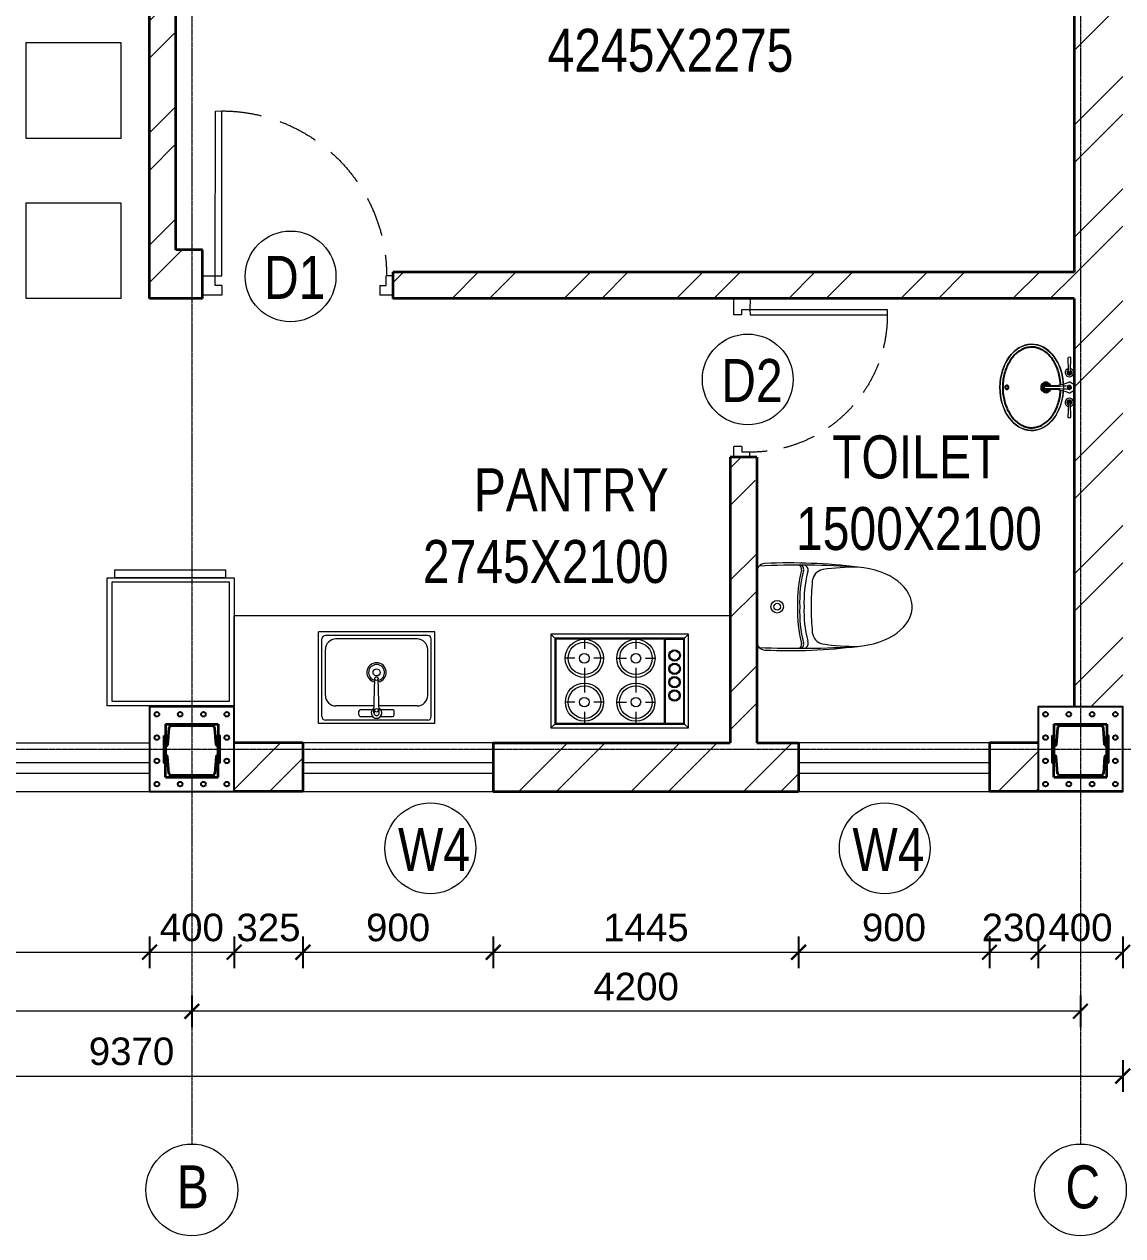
# Model space of a CAD drawing. Header units: millimetres. Extents: x 19543921 to 20171754, y -3528062 to -3222959.
# Drawn here: x 19785912 to 19791105, y -3369948 to -3364220 of the extents above; entities that cross this region are included whole.
import ezdxf

# ---------------------------------------------------------------- set-up
doc = ezdxf.new("R2010")
doc.units = ezdxf.units.MM
doc.header["$MEASUREMENT"] = 0
doc.header["$PDMODE"] = 35
for name, pattern in [('CENTER', [2, 1.25, -0.25, 0.25, -0.25]), ('CONTINUA', [0]), ('DASHED', [0.75, 0.5, -0.25])]:
    doc.linetypes.add(name, pattern=pattern)
doc.layers.get('Defpoints').update_dxf_attribs({"color": 169})
for name, color, linetype, lineweight in [('center', 4, 'Continuous', 9), ('Dimension', 4, 'Continuous', 9), ('Door-Window', 112, 'Continuous', 15), ('Fittings', 9, 'Continuous', 0), ('FURNITURE', 34, 'Continuous', 5), ('FURNITURES', 32, 'Continuous', 13), ('HACTH', 9, 'Continuous', 9), ('hatch LOW', 8, 'Continuous', 5), ('text', 142, 'Continuous', 9), ('wall', 1, 'Continuous', 35), ('Windows', 4, 'Continuous', 13)]:
    doc.layers.add(name, color=color, linetype=linetype, lineweight=lineweight)
doc.layers.add('Mobiliario', color=50, linetype='CONTINUA')
doc.styles.add('DIM', font='arial.ttf', dxfattribs={"width": 0.8, "height": 45})
doc.styles.add('ordinary', font='arial.ttf')
doc.dimstyles.new('outer dimension', dxfattribs={"dimtxt": 130, "dimasz": 70, "dimexe": 75, "dimexo": 150, "dimgap": 50, "dimtad": 1, "dimdec": 0, "dimrnd": 5, "dimzin": 12, "dimdsep": 46, "dimtxsty": 'ordinary', "dimblk": 'ARCHTICK', "dimcen": 0.09, "dimclrd": 256, "dimclre": 256, "dimclrt": 256, "dimadec": 0, "dimazin": 3, "dimtfac": 1, "dimtdec": 0, "dimtix": 1, "dimtmove": 1, "dimatfit": 2, "dimldrblk": 'ARCHTICK', "dimfxl": 75, "dimfxlon": 1, "dimtolj": 1, "dimtzin": 12, "dimlwd": -1, "dimarcsym": 0})
pattern_1 = [(45, (-230, 0), (-265.165043, 265.165043), []), (45, (-53.22, 0), (-265.165043, 265.165043), [])]

# ---------------------------------------------------------------- blocks, each defined once
blk = doc.blocks.new('tht')
at = {"layer": 'Fittings'}
for p in [(672498.79, -367827.02), (672511.67, -367827.02)]:
    blk.add_line(p, (672505.23, -367827.02), dxfattribs=at)
for radius in [1.17, 0.634]:
    blk.add_circle((672505.23, -367823.24), radius, dxfattribs=at)
for centre, radius, start, end in [((672598.59, -367820.91), 101.47, 172.8664, 182.5999), ((672667.29, -367819.26), 169.75, 176.3006, 182.4712), ((672541.19, -367808.57), 43.29, 179.6519, 188.297), ((672469.27, -367808.57), 43.29, 351.703, 0.3481), ((672411.87, -367820.91), 101.47, 357.4001, 7.1336), ((672343.17, -367819.26), 169.75, 357.5288, 3.6994), ((672500.68, -367814.39), 2.36, 190.4701, 264.6079), ((672509.78, -367814.39), 2.36, 275.3921, 349.5299), ((672498.28, -367819.07), 0.741, 72.3593, 185.9315), ((672498.46, -367818.44), 0.947, 62.2033, 161.9404), ((672504.3, -367795.78), 23.31, 255.6185, 272.2533), ((672504.3, -367796.55), 21.73, 255.6185, 272.4575), ((672505.55, -367762.72), 54.26, 264.6079, 269.6591), ((672504.91, -367762.72), 54.26, 270.3409, 275.3921), ((672506.16, -367796.55), 21.73, 267.5425, 284.3815), ((672506.16, -367795.78), 23.31, 267.7467, 284.3815), ((672512, -367818.44), 0.947, 18.0596, 117.7967), ((672512.18, -367819.07), 0.741, 354.0685, 107.6407), ((672498.21, -367819.43), 0.718, 73.3813, 156.4724), ((672504.3, -367795.78), 23.7, 255.6185, 272.2533), ((672506.16, -367795.78), 23.7, 267.7467, 284.3815), ((672512.25, -367819.43), 0.718, 23.5276, 106.6187), ((672498.79, -367825.44), 1.57, 182.5999, 270), ((672511.67, -367825.44), 1.57, 270, 357.4001)]:
    blk.add_arc(centre, radius, start, end, dxfattribs=at)
blk.add_ellipse((672505.23, -367809.67), major_axis=(0, -11.39), ratio=0.648116, start_param=1.570796, end_param=4.592942, dxfattribs=at)
blk = doc.blocks.new('A$C604E024C')
at = {"layer": 'Fittings', "color": 9, "linetype": 'ByBlock'}
for p, q in [((-107.3, 6.3), (-198.2, 8.5)), ((-101.1, 4.4), (-101.1, -4.4)), ((-101.1, 4.4), (-100.5, 4.4)), ((-100.5, 4.4), (-100.5, 0.6)), ((-100.5, 0.6), (-96.6, 0.6)), ((-100.5, 0), (-100.5, -3.8)), ((-100.5, 0), (-96.6, 0)), ((-96.6, 4.4), (-96.6, 0.6)), ((-96.6, 4.4), (-96, 4.4)), ((-96, 4.4), (-96, -3.8)), ((-5.6, 4.4), (-5.6, -4.4)), ((-5.6, 4.4), (-5, 4.4)), ((-5, 4.4), (-5, -3.8)), ((0, 12.9), (0, -12.9)), ((1.2, 4.4), (1.2, -4.4)), ((1.2, 4.4), (3.5, 4.4)), ((1.8, 3.8), (1.8, 0.6)), ((1.8, 3.8), (3.5, 3.8)), ((1.8, 0.6), (3.5, 0.6)), ((100.4, 2.2), (101, 2.4)), ((107.3, 6.3), (198.2, 8.5)), ((199.2, 7.5), (199.2, -7.5)), ((-107.3, -6.3), (-198.2, -8.5)), ((-101.1, -4.4), (-100.5, -4.4)), ((-100.5, -3.8), (-100.5, -4.4)), ((-96.6, 0), (-96.6, -4.4)), ((-96.6, -4.4), (-96, -4.4)), ((-96, -3.8), (-96, -4.4)), ((-5.6, -4.4), (-1.2, -4.4)), ((-5, -3.8), (-1.2, -3.8)), ((-1.2, -3.8), (-1.2, -4.4)), ((1.2, -4.4), (3.5, -4.4)), ((1.8, 0), (1.8, -3.8)), ((1.8, 0), (3.5, 0)), ((1.8, -3.8), (3.5, -3.8)), ((100.4, -2.2), (101, -2.4)), ((107.3, -6.3), (198.2, -8.5))]:
    blk.add_line(p, q, dxfattribs=at)
for points in [[(34.8, -2.5), (34.8, -2.5, 0.267949), (34.8, 2.5), (19.6, 28.9, 0.267949), (15.2, 31.4), (-15.2, 31.4, 0.267949), (-19.6, 28.9), (-34.8, 2.5, 0.267949), (-34.8, -2.5)], [(0, 12.9), (-4.6, 12.9, 0.267949), (-8.9, 10.4), (-13.5, 2.5, 0.267949), (-13.5, -2.5), (-8.9, -10.4, 0.267949), (-4.6, -12.9), (0, -12.9)], [(0, 12.9), (4.6, 12.9, -0.267949), (8.9, 10.4), (13.5, 2.5, -0.267949), (13.5, -2.5), (8.9, -10.4, -0.267949), (4.6, -12.9), (0, -12.9)], [(-14.6, -149.3, 0.267949), (-14.6, -154.3), (-9.4, -163.2, 0.267949), (-5.1, -165.7), (0, -165.7)], [(14.6, -149.3, -0.267949), (14.6, -154.3), (9.5, -163.2, -0.267949), (5.2, -165.7), (0, -165.7)]]:
    blk.add_lwpolyline(points, format="xyb", dxfattribs=at)
for centre, radius, start, end in [((-148.2, 0), 51.6, 171.62848, 188.37152), ((-198.2, 7.5), 1, 88.57669, 180), ((-98.6, 0), 27.8, 193.93526, 166.06474), ((-98.6, 0), 16.1, 203.47719, 156.52281), ((-98.6, 0), 13.6, 207.82536, 152.17464), ((-98.6, 0), 10.7, 215.76651, 144.23349), ((3.5, 2.2), 2.2, 301.40481, 90), ((3.5, 2.2), 1.6, 270, 90.01417), ((3.5, -1.9), 2.5, 270, 62.70974), ((98.6, 0), 27.8, 13.93526, 346.06474), ((98.6, 0), 16.1, 23.47719, 336.52281), ((98.6, 0), 13.6, 27.82536, 332.17464), ((98.6, 0), 10.7, 35.76651, 324.23349), ((198.2, 7.5), 1, 0, 91.42331), ((-198.2, -7.5), 1, 180, 271.42331), ((-325.4, -117.3), 312.4, 354.13327, 21.56539), ((-1093.1, -109.8), 1085, 357.18281, 5.67785), ((3.5, -1.9), 1.9, 270, 90), ((1083.5, -109.3), 1075.4, 174.30277, 182.87364), ((324.5, -117.1), 311.5, 158.41566, 185.92552), ((198.2, -7.5), 1, 268.57669, 0)]:
    blk.add_arc(centre, radius, start, end, dxfattribs=at)
blk.add_ellipse((98.6, 0), major_axis=(0, 4.4), ratio=0.647537, start_param=-0.996154, end_param=4.137747, dxfattribs=at)
blk.add_open_spline([(100.4, 2.2), (100.2, 2.6), (100, 2.9), (99.5, 3.4), (99.3, 3.6), (98.9, 3.8), (98.7, 3.8), (98.6, 3.8), (98.4, 3.8), (98.1, 3.7), (97.7, 3.5), (97.5, 3.3), (97.1, 2.8), (96.9, 2.5), (96.6, 1.8), (96.5, 1.3), (96.3, 0.3), (96.3, -0.3), (96.5, -1.6), (96.7, -2.1), (97.1, -2.9), (97.4, -3.2), (97.9, -3.6), (98.1, -3.7), (98.6, -3.8), (98.8, -3.8), (99.3, -3.6), (99.6, -3.4), (100, -2.9), (100.2, -2.6), (100.4, -2.2)], degree=3, knots=[5.296065, 5.296065, 5.296065, 5.296065, 5.668493, 5.668493, 6.044953, 6.044953, 6.283185, 6.283185, 6.283185, 6.618814, 6.618814, 6.954443, 6.954443, 7.290072, 7.290072, 7.6257, 7.6257, 8.094621, 8.094621, 8.563542, 8.563542, 8.940002, 8.940002, 9.316461, 9.316461, 9.692921, 9.692921, 10.069381, 10.069381, 10.411893, 10.411893, 10.411893, 10.411893], dxfattribs=at)
blk = doc.blocks.new('basin')
at = {"layer": 'HACTH', "lineweight": -3}
for radius, start, end in [(1.14, 113.503, 66.2712), (0.79, 126.715, 52.8739)]:
    blk.add_arc((134195.31, -39122.53), radius, start, end, dxfattribs=at)
at = {"layer": 'HACTH'}
blk.add_ellipse((134195.31, -39125.83), major_axis=(-9.97, 0), ratio=0.736887, start_param=4.757716, end_param=10.948885, dxfattribs=at)
at = {"layer": 'HACTH', "linetype": 'ByBlock'}
blk.add_ellipse((134195.31, -39125.83), major_axis=(9.97, 0), ratio=0.736887, dxfattribs=at)
at = {"layer": 'HACTH', "lineweight": -3}
blk.add_ellipse((134195.31, -39131.57), major_axis=(0.448, 0), ratio=0.674502, dxfattribs=at)
blk.add_open_spline([(134194.69, -39119.15), (134194.32, -39119.17), (134193.96, -39119.2), (134193.09, -39119.32), (134192.57, -39119.42), (134191.58, -39119.69), (134191.1, -39119.85), (134190.19, -39120.23), (134189.76, -39120.45), (134188.95, -39120.93), (134188.57, -39121.2), (134187.89, -39121.77), (134187.59, -39122.07), (134187.06, -39122.71), (134186.83, -39123.04), (134186.45, -39123.73), (134186.3, -39124.08), (134186.09, -39124.79), (134186.03, -39125.15), (134185.99, -39125.61), (134185.99, -39125.72), (134185.99, -39125.83), (134185.99, -39126.08), (134186.01, -39126.34), (134186.11, -39126.94), (134186.2, -39127.29), (134186.47, -39127.97), (134186.64, -39128.31), (134187.06, -39128.96), (134187.31, -39129.28), (134187.88, -39129.88), (134188.2, -39130.16), (134188.9, -39130.7), (134189.28, -39130.94), (134190.1, -39131.39), (134190.53, -39131.59), (134191.45, -39131.93), (134191.92, -39132.08), (134192.9, -39132.31), (134193.4, -39132.4), (134194.43, -39132.51), (134194.94, -39132.53), (134195.97, -39132.52), (134196.49, -39132.48), (134197.5, -39132.35), (134198, -39132.25), (134198.97, -39132), (134199.44, -39131.84), (134200.34, -39131.48), (134200.76, -39131.27), (134201.56, -39130.8), (134201.93, -39130.55), (134202.61, -39130), (134202.91, -39129.71), (134203.45, -39129.1), (134203.69, -39128.78), (134204.08, -39128.12), (134204.24, -39127.78), (134204.48, -39127.09), (134204.56, -39126.74), (134204.64, -39126.04), (134204.64, -39125.69), (134204.57, -39124.98), (134204.49, -39124.62), (134204.25, -39123.91), (134204.09, -39123.56), (134203.69, -39122.89), (134203.45, -39122.56), (134202.89, -39121.93), (134202.58, -39121.63), (134201.88, -39121.07), (134201.49, -39120.81), (134200.67, -39120.35), (134200.22, -39120.13), (134199.3, -39119.77), (134198.81, -39119.62), (134197.81, -39119.37), (134197.29, -39119.28), (134196.49, -39119.19), (134196.22, -39119.16), (134195.94, -39119.15)], degree=3, knots=[4.778413, 4.778413, 4.778413, 4.778413, 4.89303, 4.89303, 5.060537, 5.060537, 5.228045, 5.228045, 5.395552, 5.395552, 5.56306, 5.56306, 5.730567, 5.730567, 5.898075, 5.898075, 6.065582, 6.065582, 6.233089, 6.233089, 6.283185, 6.283185, 6.283185, 6.401225, 6.401225, 6.564378, 6.564378, 6.727532, 6.727532, 6.890685, 6.890685, 7.053839, 7.053839, 7.216992, 7.216992, 7.380146, 7.380146, 7.543299, 7.543299, 7.706452, 7.706452, 7.869606, 7.869606, 8.032759, 8.032759, 8.195913, 8.195913, 8.359066, 8.359066, 8.52222, 8.52222, 8.685373, 8.685373, 8.848527, 8.848527, 9.01168, 9.01168, 9.174834, 9.174834, 9.337987, 9.337987, 9.501141, 9.501141, 9.668648, 9.668648, 9.836155, 9.836155, 10.003663, 10.003663, 10.17117, 10.17117, 10.338678, 10.338678, 10.506185, 10.506185, 10.673693, 10.673693, 10.8412, 10.8412, 10.929386, 10.929386, 10.929386, 10.929386], dxfattribs=at)
at = {"layer": 'HACTH'}
blk.add_open_spline([(134195.86, -39131.57), (134195.86, -39131.55), (134195.86, -39131.52), (134195.84, -39131.46), (134195.83, -39131.44), (134195.79, -39131.36), (134195.75, -39131.32), (134195.66, -39131.25), (134195.6, -39131.23), (134195.46, -39131.18), (134195.36, -39131.16), (134195.17, -39131.17), (134195.07, -39131.2), (134194.94, -39131.27), (134194.9, -39131.3), (134194.83, -39131.37), (134194.8, -39131.4), (134194.77, -39131.48), (134194.76, -39131.52), (134194.75, -39131.6), (134194.76, -39131.65), (134194.79, -39131.73), (134194.81, -39131.76), (134194.87, -39131.83), (134194.9, -39131.86), (134194.98, -39131.9), (134195.02, -39131.92), (134195.15, -39131.97), (134195.25, -39131.99), (134195.44, -39131.98), (134195.54, -39131.95), (134195.67, -39131.89), (134195.72, -39131.85), (134195.79, -39131.78), (134195.81, -39131.75), (134195.85, -39131.67), (134195.86, -39131.63), (134195.86, -39131.58), (134195.86, -39131.58), (134195.86, -39131.57)], degree=3, knots=[0, 0, 0, 0, 0.188397, 0.188397, 0.376794, 0.376794, 0.73698, 0.73698, 1.097166, 1.097166, 1.657793, 1.657793, 2.21842, 2.21842, 2.564182, 2.564182, 2.840364, 2.840364, 3.116547, 3.116547, 3.39273, 3.39273, 3.668913, 3.668913, 3.945096, 3.945096, 4.221279, 4.221279, 4.783807, 4.783807, 5.346334, 5.346334, 5.697184, 5.697184, 5.974645, 5.974645, 6.252106, 6.252106, 6.283185, 6.283185, 6.283185, 6.283185], dxfattribs=at)
at = {"layer": 'HACTH', "xscale": 0.03499430959345774, "yscale": 0.03499430959345774, "zscale": 0.03499430959345774, "rotation": 359.9929103328581}
blk.add_blockref('A$C604E024C', (134195.31, -39117.12), dxfattribs=at)
blk = doc.blocks.new('ESTUFA')
at = {"layer": 'FURNITURE'}
for p, q in [((678.364, 239.2337), (678.344, 239.2537)), ((678.814, 239.2337), (678.834, 239.2537)), ((678.364, 239.2337), (678.364, 238.5537)), ((678.814, 239.2337), (678.364, 239.2337)), ((678.369, 239.2287), (678.369, 238.6587)), ((678.809, 239.2287), (678.369, 239.2287)), ((678.479, 239.1287), (678.479, 239.1781)), ((678.7085, 239.1287), (678.7085, 239.1787)), ((678.809, 238.6587), (678.809, 239.2287)), ((678.814, 238.5537), (678.814, 239.2337)), ((678.429, 239.0787), (678.369, 239.0787)), ((678.6585, 239.0787), (678.529, 239.0787)), ((678.809, 239.0787), (678.7585, 239.0787)), ((678.479, 238.9781), (678.479, 239.0287)), ((678.7085, 238.9787), (678.7085, 239.0287)), ((678.479, 238.9094), (678.479, 238.8587)), ((678.7085, 238.9087), (678.7085, 238.8587)), ((678.429, 238.8087), (678.369, 238.8087)), ((678.6585, 238.8087), (678.529, 238.8087)), ((678.809, 238.8087), (678.7585, 238.8087)), ((678.479, 238.7587), (678.479, 238.7094)), ((678.7085, 238.7587), (678.7085, 238.7087)), ((678.369, 238.6587), (678.809, 238.6587)), ((678.369, 238.6537), (678.369, 238.5587)), ((678.369, 238.6537), (678.809, 238.6537)), ((678.809, 238.6537), (678.809, 238.5587)), ((678.364, 238.5537), (678.344, 238.5337)), ((678.364, 238.5537), (678.814, 238.5537)), ((678.369, 238.5587), (678.809, 238.5587)), ((678.814, 238.5537), (678.834, 238.5337))]:
    blk.add_line(p, q, dxfattribs=at)
blk.add_lwpolyline([(678.344, 238.5337), (678.834, 238.5337), (678.834, 239.2537), (678.344, 239.2537)], close=True, dxfattribs=at)
for centre, radius in [((678.479, 239.0781), 0.1), ((678.7085, 239.0787), 0.1), ((678.479, 239.0781), 0.085), ((678.7085, 239.0787), 0.085), ((678.479, 239.0787), 0.025), ((678.7085, 239.0787), 0.025), ((678.479, 238.8094), 0.1), ((678.479, 238.8094), 0.085), ((678.7085, 238.8087), 0.1), ((678.7085, 238.8087), 0.085), ((678.479, 238.8087), 0.025), ((678.7085, 238.8087), 0.025), ((678.5136, 238.6065), 0.03), ((678.5136, 238.6065), 0.025), ((678.5836, 238.6065), 0.03), ((678.5836, 238.6065), 0.025), ((678.6536, 238.6062), 0.03), ((678.6536, 238.6062), 0.025), ((678.7236, 238.6062), 0.03), ((678.7236, 238.6062), 0.025)]:
    blk.add_circle(centre, radius, dxfattribs=at)
blk = doc.blocks.new('3-0')
at = {"layer": 'Door-Window', "ltscale": 3}
for p, q in [((11063.05, 10097.68), (11065.97, 10099.9)), ((11065.25, 10097.81), (11066.71, 10098.92)), ((11065.97, 10099.9), (11066.71, 10098.92)), ((11063.05, 10097.68), (11064.53, 10095.73)), ((11065.99, 10096.84), (11064.53, 10095.73)), ((11065.99, 10096.84), (11065.25, 10097.81)), ((11085.5, 10074.13), (11110.32, 10092.96)), ((11086.24, 10073.15), (11111.05, 10091.97)), ((11111.05, 10091.97), (11110.32, 10092.96)), ((11084.78, 10072.04), (11086.24, 10073.15)), ((11086.24, 10073.15), (11085.5, 10074.13)), ((11087.72, 10071.2), (11086.24, 10073.15)), ((11084.04, 10073.02), (11082.57, 10071.91)), ((11082.57, 10071.91), (11084.79, 10068.98)), ((11084.04, 10073.02), (11084.78, 10072.04)), ((11084.79, 10068.98), (11087.72, 10071.2))]:
    blk.add_line(p, q, dxfattribs=at)
at = {"layer": 'Door-Window', "color": 9, "linetype": 'DASHED', "lineweight": 18, "ltscale": 15}
blk.add_arc((11085.5, 10074.13), 31.16, 37.1906, 127.1465, dxfattribs=at)
blk = doc.blocks.new('c-section')
at = {"layer": 'wall'}
for p, q in [((75, 318.1), (325, 318.1)), ((75, 318.1), (75, 218.1)), ((91.8, 300.1), (85.6, 220.9)), ((296.3, 310.9), (103.7, 310.9)), ((314.4, 220.9), (308.2, 300.1)), ((325, 318.1), (325, 218.1)), ((82.4, 218.1), (75, 218.1)), ((325, 218.1), (317.6, 218.1)), ((75, 68.1), (75, 168.1)), ((82.4, 168.1), (75, 168.1)), ((91.8, 86), (85.6, 165.2)), ((314.4, 165.2), (308.2, 86)), ((325, 168.1), (317.6, 168.1)), ((325, 68.1), (325, 168.1)), ((75, 68.1), (325, 68.1)), ((296.3, 75.3), (103.7, 75.3))]:
    blk.add_line(p, q, dxfattribs=at)
at = {"layer": 'wall', "color": 2, "lineweight": -3}
blk.add_lwpolyline([(0, 0), (400, 0), (400, 400), (0, 400)], close=True, dxfattribs=at)
at = {"layer": 'wall', "linetype": 'Continuous', "ltscale": 1000}
for points in [[(68.7, 264.2), (75, 264.2), (75, 135.8), (68.7, 135.8)], [(325, 264.2), (331.3, 264.2), (331.3, 135.8), (325, 135.8)]]:
    blk.add_lwpolyline(points, close=True, dxfattribs=at)
at = {"layer": 'wall', "color": 2, "lineweight": -3}
for centre in [(35, 365), (145, 365), (255, 365), (365, 365), (35, 255), (365, 255), (35, 145), (365, 145), (35, 35), (145, 35), (255, 35), (365, 35)]:
    blk.add_circle(centre, 11, dxfattribs=at)
at = {"layer": 'wall'}
for centre, radius, start, end in [((103.7, 298.9), 12, 90, 174), ((296.3, 298.9), 12, 6, 90), ((82.4, 221.3), 3.2, 270, 354), ((317.6, 221.3), 3.2, 186, 270), ((82.4, 164.9), 3.2, 6, 90), ((317.6, 164.9), 3.2, 90, 174), ((103.7, 87.3), 12, 186, 270), ((296.3, 87.3), 12, 270, 354)]:
    blk.add_arc(centre, radius, start, end, dxfattribs=at)
blk = doc.blocks.new('_ArchTick')
at = {"color": 0, "linetype": 'ByBlock', "const_width": 0.15}
blk.add_lwpolyline([(-0.5, -0.5), (0.5, 0.5)], dxfattribs=at)
blk = doc.blocks.new('*D192')
at = {"layer": 'Defpoints', "color": 0, "linetype": 'Continuous', "ltscale": 1000, "transparency": 16777216}
for p in [(19782134.5, -3367847.6), (19786504.4, -3367847.6), (19786504.4, -3368607.4)]:
    blk.add_point(p, dxfattribs=at)
at = {"layer": 'Dimension', "linetype": 'Continuous', "lineweight": -2, "ltscale": 1000, "transparency": 16777216}
for p, q in [((19782134.5, -3368532.4), (19782134.5, -3368682.4)), ((19786504.4, -3368532.4), (19786504.4, -3368682.4))]:
    blk.add_line(p, q, dxfattribs=at)
at = {"layer": 'Dimension', "ltscale": 1000, "transparency": 16777216}
blk.add_line((19782134.5, -3368607.4), (19786504.4, -3368607.4), dxfattribs=at)
at = {"layer": 'Dimension', "linetype": 'Continuous', "ltscale": 1000, "transparency": 16777216, "xscale": 70, "yscale": 70, "zscale": 70, "rotation": 180}
blk.add_blockref('_ArchTick', (19782134.5, -3368607.4), dxfattribs=at)
at = {"layer": 'Dimension', "linetype": 'Continuous', "ltscale": 1000, "transparency": 16777216, "xscale": 70, "yscale": 70, "zscale": 70}
blk.add_blockref('_ArchTick', (19786504.4, -3368607.4), dxfattribs=at)
at = {"layer": 'Dimension', "linetype": 'Continuous', "ltscale": 1000, "transparency": 16777216, "insert": (19784319.4, -3368491), "char_height": 130, "attachment_point": 5, "style": 'ordinary'}
blk.add_mtext('\\A1;4370', dxfattribs=at)
blk = doc.blocks.new('*D193')
at = {"layer": 'Defpoints', "color": 0, "linetype": 'Continuous', "ltscale": 1000, "transparency": 16777216}
for p in [(19786504.4, -3367847.6), (19786904.4, -3367847.6), (19786904.4, -3368607.4)]:
    blk.add_point(p, dxfattribs=at)
at = {"layer": 'Dimension', "linetype": 'Continuous', "lineweight": -2, "ltscale": 1000, "transparency": 16777216}
for p, q in [((19786504.4, -3368532.4), (19786504.4, -3368682.4)), ((19786904.4, -3368532.4), (19786904.4, -3368682.4))]:
    blk.add_line(p, q, dxfattribs=at)
at = {"layer": 'Dimension', "ltscale": 1000, "transparency": 16777216}
blk.add_line((19786504.4, -3368607.4), (19786904.4, -3368607.4), dxfattribs=at)
at = {"layer": 'Dimension', "linetype": 'Continuous', "ltscale": 1000, "transparency": 16777216, "xscale": 70, "yscale": 70, "zscale": 70, "rotation": 180}
blk.add_blockref('_ArchTick', (19786504.4, -3368607.4), dxfattribs=at)
at = {"layer": 'Dimension', "linetype": 'Continuous', "ltscale": 1000, "transparency": 16777216, "xscale": 70, "yscale": 70, "zscale": 70}
blk.add_blockref('_ArchTick', (19786904.4, -3368607.4), dxfattribs=at)
at = {"layer": 'Dimension', "linetype": 'Continuous', "ltscale": 1000, "transparency": 16777216, "insert": (19786704.4, -3368491), "char_height": 130, "attachment_point": 5, "style": 'ordinary'}
blk.add_mtext('\\A1;400', dxfattribs=at)
blk = doc.blocks.new('*D194')
at = {"layer": 'Defpoints', "color": 0, "linetype": 'Continuous', "ltscale": 1000, "transparency": 16777216}
for p in [(19786904.4, -3367847.6), (19787229.4, -3367847.6), (19787229.4, -3368607.4)]:
    blk.add_point(p, dxfattribs=at)
at = {"layer": 'Dimension', "linetype": 'Continuous', "lineweight": -2, "ltscale": 1000, "transparency": 16777216}
for p, q in [((19786904.4, -3368532.4), (19786904.4, -3368682.4)), ((19787229.4, -3368532.4), (19787229.4, -3368682.4))]:
    blk.add_line(p, q, dxfattribs=at)
at = {"layer": 'Dimension', "ltscale": 1000, "transparency": 16777216}
blk.add_line((19786904.4, -3368607.4), (19787229.4, -3368607.4), dxfattribs=at)
at = {"layer": 'Dimension', "linetype": 'Continuous', "ltscale": 1000, "transparency": 16777216, "insert": (19787066.9, -3368491), "char_height": 130, "attachment_point": 5, "style": 'ordinary'}
blk.add_mtext('\\A1;325', dxfattribs=at)
blk = doc.blocks.new('*D195')
at = {"layer": 'Defpoints', "color": 0, "linetype": 'Continuous', "ltscale": 1000, "transparency": 16777216}
for p in [(19787229.4, -3367847.6), (19788129.4, -3367847.6), (19788129.4, -3368607.4)]:
    blk.add_point(p, dxfattribs=at)
at = {"layer": 'Dimension', "linetype": 'Continuous', "lineweight": -2, "ltscale": 1000, "transparency": 16777216}
for p, q in [((19787229.4, -3368532.4), (19787229.4, -3368682.4)), ((19788129.4, -3368532.4), (19788129.4, -3368682.4))]:
    blk.add_line(p, q, dxfattribs=at)
at = {"layer": 'Dimension', "ltscale": 1000, "transparency": 16777216}
blk.add_line((19787229.4, -3368607.4), (19788129.4, -3368607.4), dxfattribs=at)
at = {"layer": 'Dimension', "linetype": 'Continuous', "ltscale": 1000, "transparency": 16777216, "xscale": 70, "yscale": 70, "zscale": 70, "rotation": 180}
blk.add_blockref('_ArchTick', (19787229.4, -3368607.4), dxfattribs=at)
at = {"layer": 'Dimension', "linetype": 'Continuous', "ltscale": 1000, "transparency": 16777216, "xscale": 70, "yscale": 70, "zscale": 70}
blk.add_blockref('_ArchTick', (19788129.4, -3368607.4), dxfattribs=at)
at = {"layer": 'Dimension', "linetype": 'Continuous', "ltscale": 1000, "transparency": 16777216, "insert": (19787679.4, -3368491), "char_height": 130, "attachment_point": 5, "style": 'ordinary'}
blk.add_mtext('\\A1;900', dxfattribs=at)
blk = doc.blocks.new('*D196')
at = {"layer": 'Defpoints', "color": 0, "linetype": 'Continuous', "ltscale": 1000, "transparency": 16777216}
for p in [(19788129.4, -3367847.6), (19789572.3, -3367847.6), (19789572.3, -3368607.4)]:
    blk.add_point(p, dxfattribs=at)
at = {"layer": 'Dimension', "linetype": 'Continuous', "lineweight": -2, "ltscale": 1000, "transparency": 16777216}
for p, q in [((19788129.4, -3368532.4), (19788129.4, -3368682.4)), ((19789572.3, -3368532.4), (19789572.3, -3368682.4))]:
    blk.add_line(p, q, dxfattribs=at)
at = {"layer": 'Dimension', "ltscale": 1000, "transparency": 16777216}
blk.add_line((19788129.4, -3368607.4), (19789572.3, -3368607.4), dxfattribs=at)
at = {"layer": 'Dimension', "linetype": 'Continuous', "ltscale": 1000, "transparency": 16777216, "xscale": 70, "yscale": 70, "zscale": 70, "rotation": 180}
blk.add_blockref('_ArchTick', (19788129.4, -3368607.4), dxfattribs=at)
at = {"layer": 'Dimension', "linetype": 'Continuous', "ltscale": 1000, "transparency": 16777216, "xscale": 70, "yscale": 70, "zscale": 70}
blk.add_blockref('_ArchTick', (19789572.3, -3368607.4), dxfattribs=at)
at = {"layer": 'Dimension', "linetype": 'Continuous', "ltscale": 1000, "transparency": 16777216, "insert": (19788850.8, -3368491), "char_height": 130, "attachment_point": 5, "style": 'ordinary'}
blk.add_mtext('\\A1;1445', dxfattribs=at)
blk = doc.blocks.new('*D182')
at = {"layer": 'Defpoints', "color": 0, "linetype": 'Continuous', "ltscale": 1000, "transparency": 16777216}
for p in [(19789572.3, -3367847.6), (19790474.4, -3367847.6), (19790474.4, -3368607.4)]:
    blk.add_point(p, dxfattribs=at)
at = {"layer": 'Dimension', "linetype": 'Continuous', "lineweight": -2, "ltscale": 1000, "transparency": 16777216}
for p, q in [((19789572.3, -3368532.4), (19789572.3, -3368682.4)), ((19790474.4, -3368532.4), (19790474.4, -3368682.4))]:
    blk.add_line(p, q, dxfattribs=at)
at = {"layer": 'Dimension', "ltscale": 1000, "transparency": 16777216}
blk.add_line((19789572.3, -3368607.4), (19790474.4, -3368607.4), dxfattribs=at)
at = {"layer": 'Dimension', "linetype": 'Continuous', "ltscale": 1000, "transparency": 16777216, "xscale": 70, "yscale": 70, "zscale": 70, "rotation": 180}
blk.add_blockref('_ArchTick', (19789572.3, -3368607.4), dxfattribs=at)
at = {"layer": 'Dimension', "linetype": 'Continuous', "ltscale": 1000, "transparency": 16777216, "xscale": 70, "yscale": 70, "zscale": 70}
blk.add_blockref('_ArchTick', (19790474.4, -3368607.4), dxfattribs=at)
at = {"layer": 'Dimension', "linetype": 'Continuous', "ltscale": 1000, "transparency": 16777216, "insert": (19790023.3, -3368491), "char_height": 130, "attachment_point": 5, "style": 'ordinary'}
blk.add_mtext('\\A1;900', dxfattribs=at)
blk = doc.blocks.new('*D183')
at = {"layer": 'Defpoints', "color": 0, "linetype": 'Continuous', "ltscale": 1000, "transparency": 16777216}
for p in [(19790474.4, -3367847.6), (19790704.5, -3367847.6), (19790704.5, -3368607.4)]:
    blk.add_point(p, dxfattribs=at)
at = {"layer": 'Dimension', "linetype": 'Continuous', "lineweight": -2, "ltscale": 1000, "transparency": 16777216}
for p, q in [((19790474.4, -3368532.4), (19790474.4, -3368682.4)), ((19790704.5, -3368532.4), (19790704.5, -3368682.4))]:
    blk.add_line(p, q, dxfattribs=at)
at = {"layer": 'Dimension', "ltscale": 1000, "transparency": 16777216}
blk.add_line((19790474.4, -3368607.4), (19790704.5, -3368607.4), dxfattribs=at)
at = {"layer": 'Dimension', "linetype": 'Continuous', "ltscale": 1000, "transparency": 16777216, "insert": (19790589.4, -3368491), "char_height": 130, "attachment_point": 5, "style": 'ordinary'}
blk.add_mtext('\\A1;230', dxfattribs=at)
blk = doc.blocks.new('*D184')
at = {"layer": 'Defpoints', "color": 0, "linetype": 'Continuous', "ltscale": 1000, "transparency": 16777216}
for p in [(19790704.5, -3367847.6), (19791104.5, -3367847.6), (19791104.5, -3368607.4)]:
    blk.add_point(p, dxfattribs=at)
at = {"layer": 'Dimension', "linetype": 'Continuous', "lineweight": -2, "ltscale": 1000, "transparency": 16777216}
for p, q in [((19790704.5, -3368532.4), (19790704.5, -3368682.4)), ((19791104.5, -3368532.4), (19791104.5, -3368682.4))]:
    blk.add_line(p, q, dxfattribs=at)
at = {"layer": 'Dimension', "ltscale": 1000, "transparency": 16777216}
blk.add_line((19790704.5, -3368607.4), (19791104.5, -3368607.4), dxfattribs=at)
at = {"layer": 'Dimension', "linetype": 'Continuous', "ltscale": 1000, "transparency": 16777216, "xscale": 70, "yscale": 70, "zscale": 70, "rotation": 180}
blk.add_blockref('_ArchTick', (19790704.5, -3368607.4), dxfattribs=at)
at = {"layer": 'Dimension', "linetype": 'Continuous', "ltscale": 1000, "transparency": 16777216, "xscale": 70, "yscale": 70, "zscale": 70}
blk.add_blockref('_ArchTick', (19791104.5, -3368607.4), dxfattribs=at)
at = {"layer": 'Dimension', "linetype": 'Continuous', "ltscale": 1000, "transparency": 16777216, "insert": (19790904.5, -3368491), "char_height": 130, "attachment_point": 5, "style": 'ordinary'}
blk.add_mtext('\\A1;400', dxfattribs=at)
blk = doc.blocks.new('*D197')
at = {"layer": 'Defpoints', "color": 0, "linetype": 'Continuous', "ltscale": 1000, "transparency": 16777216}
for p in [(19786704.4, -3367847.6), (19790904.5, -3367847.6), (19786704.4, -3368886.5)]:
    blk.add_point(p, dxfattribs=at)
at = {"layer": 'Dimension', "linetype": 'Continuous', "lineweight": -2, "ltscale": 1000, "transparency": 16777216}
for p, q in [((19786704.4, -3368811.5), (19786704.4, -3368961.5)), ((19790904.5, -3368811.5), (19790904.5, -3368961.5))]:
    blk.add_line(p, q, dxfattribs=at)
at = {"layer": 'Dimension', "ltscale": 1000, "transparency": 16777216}
blk.add_line((19790904.5, -3368886.5), (19786704.4, -3368886.5), dxfattribs=at)
at = {"layer": 'Dimension', "linetype": 'Continuous', "ltscale": 1000, "transparency": 16777216, "xscale": 70, "yscale": 70, "zscale": 70, "rotation": 180}
blk.add_blockref('_ArchTick', (19786704.4, -3368886.5), dxfattribs=at)
at = {"layer": 'Dimension', "linetype": 'Continuous', "ltscale": 1000, "transparency": 16777216, "xscale": 70, "yscale": 70, "zscale": 70}
blk.add_blockref('_ArchTick', (19790904.5, -3368886.5), dxfattribs=at)
at = {"layer": 'Dimension', "linetype": 'Continuous', "ltscale": 1000, "transparency": 16777216, "insert": (19788804.4, -3368770.1), "char_height": 130, "attachment_point": 5, "style": 'ordinary'}
blk.add_mtext('\\A1;4200', dxfattribs=at)
blk = doc.blocks.new('*D198')
at = {"layer": 'Defpoints', "color": 0, "linetype": 'Continuous', "ltscale": 1000, "transparency": 16777216}
for p in [(19781934.5, -3367847.6), (19786704.4, -3367847.6), (19781934.5, -3368886.5)]:
    blk.add_point(p, dxfattribs=at)
at = {"layer": 'Dimension', "linetype": 'Continuous', "lineweight": -2, "ltscale": 1000, "transparency": 16777216}
for p, q in [((19781934.5, -3368811.5), (19781934.5, -3368961.5)), ((19786704.4, -3368811.5), (19786704.4, -3368961.5))]:
    blk.add_line(p, q, dxfattribs=at)
at = {"layer": 'Dimension', "ltscale": 1000, "transparency": 16777216}
blk.add_line((19786704.4, -3368886.5), (19781934.5, -3368886.5), dxfattribs=at)
at = {"layer": 'Dimension', "linetype": 'Continuous', "ltscale": 1000, "transparency": 16777216, "xscale": 70, "yscale": 70, "zscale": 70, "rotation": 180}
blk.add_blockref('_ArchTick', (19781934.5, -3368886.5), dxfattribs=at)
at = {"layer": 'Dimension', "linetype": 'Continuous', "ltscale": 1000, "transparency": 16777216, "xscale": 70, "yscale": 70, "zscale": 70}
blk.add_blockref('_ArchTick', (19786704.4, -3368886.5), dxfattribs=at)
at = {"layer": 'Dimension', "linetype": 'Continuous', "ltscale": 1000, "transparency": 16777216, "insert": (19784319.4, -3368770.1), "char_height": 130, "attachment_point": 5, "style": 'ordinary'}
blk.add_mtext('\\A1;4770', dxfattribs=at)
blk = doc.blocks.new('*D185')
at = {"layer": 'Defpoints', "color": 0, "linetype": 'Continuous', "ltscale": 1000, "transparency": 16777216}
for p in [(19781734.5, -3367847.6), (19791104.5, -3367847.6), (19791104.5, -3369192.9)]:
    blk.add_point(p, dxfattribs=at)
at = {"layer": 'Dimension', "linetype": 'Continuous', "lineweight": -2, "ltscale": 1000, "transparency": 16777216}
for p, q in [((19781734.5, -3369117.9), (19781734.5, -3369267.9)), ((19791104.5, -3369117.9), (19791104.5, -3369267.9))]:
    blk.add_line(p, q, dxfattribs=at)
at = {"layer": 'Dimension', "ltscale": 1000, "transparency": 16777216}
blk.add_line((19781734.5, -3369192.9), (19791104.5, -3369192.9), dxfattribs=at)
at = {"layer": 'Dimension', "linetype": 'Continuous', "ltscale": 1000, "transparency": 16777216, "xscale": 70, "yscale": 70, "zscale": 70, "rotation": 180}
blk.add_blockref('_ArchTick', (19781734.5, -3369192.9), dxfattribs=at)
at = {"layer": 'Dimension', "linetype": 'Continuous', "ltscale": 1000, "transparency": 16777216, "xscale": 70, "yscale": 70, "zscale": 70}
blk.add_blockref('_ArchTick', (19791104.5, -3369192.9), dxfattribs=at)
at = {"layer": 'Dimension', "linetype": 'Continuous', "ltscale": 1000, "transparency": 16777216, "insert": (19786419.5, -3369076.5), "char_height": 130, "attachment_point": 5, "style": 'ordinary'}
blk.add_mtext('\\A1;9370', dxfattribs=at)
blk = doc.blocks.new('A$C46405F3B')
for p, q in [((0, 565.1), (560, 565.1)), ((0, 0), (0, 565.1)), ((560, 565.1), (560, 0)), ((560, 0), (0, 0))]:
    blk.add_line(p, q)
for points in [[(33.6, 600), (522.6, 600), (522.6, 565.1), (33.6, 565.1)], [(540, 545.1), (20, 545.1), (20, 20), (540, 20)]]:
    blk.add_lwpolyline(points, close=True)
blk = doc.blocks.new('LAVAPLATOS')
at = {"layer": 'FURNITURE'}
for p, q in [((674.5951, 237.8736), (674.5951, 237.3236)), ((675.0284, 237.8736), (674.5951, 237.8736)), ((674.9951, 237.8569), (674.6284, 237.8569)), ((675.0284, 237.8736), (675.0284, 237.3236)), ((674.6117, 237.8402), (674.6117, 237.3569)), ((674.8951, 237.8402), (674.6784, 237.8402)), ((675.0117, 237.8402), (675.0117, 237.3569)), ((674.6284, 237.7902), (674.6284, 237.4069)), ((674.9451, 237.7902), (674.9451, 237.6102)), ((674.9617, 237.6172), (674.9617, 237.6736)), ((674.9867, 237.6819), (674.9701, 237.6819)), ((674.9951, 237.6172), (674.9951, 237.6736)), ((674.9784, 237.6111), (674.8159, 237.6069)), ((674.9784, 237.5861), (674.8159, 237.5902)), ((674.9451, 237.5869), (674.9451, 237.4069)), ((674.9617, 237.5236), (674.9617, 237.5799)), ((674.9951, 237.5236), (674.9951, 237.5799)), ((674.9867, 237.5152), (674.9701, 237.5152)), ((674.8951, 237.3569), (674.6784, 237.3569)), ((675.0284, 237.3236), (674.5951, 237.3236)), ((674.9951, 237.3402), (674.6284, 237.3402))]:
    blk.add_line(p, q, dxfattribs=at)
for centre, radius in [((674.7867, 237.5986), 0.0167), ((674.8159, 237.5986), 0.00833), ((674.9659, 237.5986), 0.00833)]:
    blk.add_circle(centre, radius, dxfattribs=at)
for centre, radius, start, end in [((674.6284, 237.8402), 0.0167, 90, 180), ((674.9951, 237.8402), 0.0167, 0, 90), ((674.6784, 237.7902), 0.05, 90, 180), ((674.8951, 237.7902), 0.05, 0, 90), ((674.7867, 237.5986), 0.0458, 10.9921, 349.0081), ((674.7867, 237.5986), 0.0375, 13.1354, 346.865), ((674.9701, 237.6736), 0.00833, 90, 180), ((674.9867, 237.6736), 0.00833, 0, 90), ((674.9784, 237.5986), 0.025, 208.5203, 151.4796), ((674.9784, 237.5986), 0.0125, 218.9424, 141.0576), ((674.9701, 237.5236), 0.00833, 180, 270), ((674.9867, 237.5236), 0.00833, 270, 0), ((674.6784, 237.4069), 0.05, 180, 270), ((674.8951, 237.4069), 0.05, 270, 0), ((674.6284, 237.3569), 0.0167, 180, 270), ((674.9951, 237.3569), 0.0167, 270, 0)]:
    blk.add_arc(centre, radius, start, end, dxfattribs=at)

msp = doc.modelspace()

# ---------------------------------------------------------------- hatches: boundary and pattern name
at = {"layer": 'hatch LOW', "linetype": 'Continuous', "ltscale": 1000}
h = msp.add_hatch(dxfattribs=at)
h.set_pattern_fill('ANSI32', color=0, scale=1000)
h.set_pattern_definition([(45, (146344.92, -188502.43), (-265.165043, 265.165043), []), (45, (146521.7, -188502.43), (-265.165043, 265.165043), [])])
h.paths.add_polyline_path([(19786629.4, -3363292.2), (19786504.4, -3363292.2), (19786504.4, -3365517.6), (19786754.4, -3365517.6), (19786754.4, -3365287.6), (19786629.4, -3365287.6)])
h = msp.add_hatch(dxfattribs=at)
h.set_pattern_fill('ANSI32', color=0, scale=1000)
h.set_pattern_definition(pattern_1)
h.paths.add_polyline_path([(19791104.5, -3363287.2), (19790874.5, -3363287.2), (19790874.5, -3367447.6), (19791104.5, -3367447.6)])
h = msp.add_hatch(dxfattribs=at)
h.set_pattern_fill('ANSI32', color=0, scale=1000)
h.set_pattern_definition(pattern_1)
h.paths.add_polyline_path([(19790874.5, -3365392.6), (19787654.4, -3365392.6), (19787654.4, -3365518.3), (19790874.5, -3365517.6)])
h = msp.add_hatch(dxfattribs=at)
h.set_pattern_fill('ANSI32', color=0, scale=1000)
h.set_pattern_definition([(45, (120645.4, -188302.43), (-265.165043, 265.165043), []), (45, (120822.17, -188302.43), (-265.165043, 265.165043), [])])
h.paths.add_polyline_path([(19789366.9, -3366267.6), (19789241.9, -3366267.6), (19789249.5, -3365992.6), (19789249.5, -3365992.5), (19789249.5, -3366117.5), (19789249.5, -3366117.6), (19789249.5, -3367617.6), (19788129.4, -3367617.6), (19788129.4, -3367847.6), (19789572.3, -3367847.6), (19789572.3, -3367617.6), (19789374.5, -3367617.6)])
h = msp.add_hatch(dxfattribs=at)
h.set_pattern_fill('ANSI32', color=0, scale=1000)
h.paths.add_polyline_path([(19787229.4, -3367647.6), (19786904.4, -3367647.6), (19786904.4, -3367847.6), (19787229.4, -3367847.6)])
h.paths.add_polyline_path([(19787229.4, -3367617.6), (19786904.4, -3367617.6), (19786904.4, -3367647.6), (19787229.4, -3367647.6)])
h = msp.add_hatch(dxfattribs=at)
h.set_pattern_fill('ANSI32', color=0, scale=1000)
h.set_pattern_definition([(45, (146244.92, -188302.43), (-265.165043, 265.165043), []), (45, (146421.7, -188302.43), (-265.165043, 265.165043), [])])
h.paths.add_polyline_path([(19790704.5, -3367617.6), (19790474.4, -3367617.6), (19790474.4, -3367847.6), (19790704.5, -3367847.6)])

# ---------------------------------------------------------------- linework, layer by layer
at = {"layer": 'center', "color": 251, "linetype": 'CENTER', "ltscale": 5}
for p, q in [((19786704.4, -3361553.9), (19786704.4, -3369514.1)), ((19790904.5, -3361553.9), (19790904.5, -3369514.1)), ((19779910.4, -3367647.6), (19793773.2, -3367647.6))]:
    msp.add_line(p, q, dxfattribs=at)
at = {"layer": 'FURNITURES', "linetype": 'Continuous', "ltscale": 1000}
for p in [(19789249.5, -3367017.6), (19786904.4, -3367447.6)]:
    msp.add_line(p, (19786904.4, -3367017.6), dxfattribs=at)
at = {"layer": 'HACTH', "linetype": 'Continuous', "ltscale": 1000}
for points in [[(19785920.5, -3364758.6), (19786370.5, -3364758.6), (19786370.5, -3364308.6), (19785920.5, -3364308.6)], [(19785920.5, -3365515.6), (19786370.5, -3365515.6), (19786370.5, -3365065.6), (19785920.5, -3365065.6)]]:
    msp.add_lwpolyline(points, close=True, dxfattribs=at)
at = {"layer": 'text', "ltscale": 7}
for centre in [(19787171.1, -3365412.4), (19789332.2, -3365899.7), (19787831.8, -3368116.2), (19789979.6, -3368116.2)]:
    msp.add_circle(centre, 214.6, dxfattribs=at)
at = {"layer": 'text'}
for centre in [(19786704.4, -3369730.9), (19790904.5, -3369730.9)]:
    msp.add_circle(centre, 216.8, dxfattribs=at)
at = {"layer": 'wall', "linetype": 'Continuous', "ltscale": 1000}
for p, q in [((19786504.4, -3365517.6), (19786504.4, -3363287.2)), ((19786629.4, -3365287.6), (19786629.4, -3363287.2)), ((19790874.5, -3363287.2), (19790874.5, -3365392.6)), ((19786754.4, -3365287.6), (19786629.4, -3365287.6)), ((19786754.4, -3365517.6), (19786754.4, -3365287.6)), ((19790874.5, -3365392.6), (19787654.4, -3365392.6)), ((19787654.4, -3365392.6), (19787654.4, -3365517.6)), ((19786754.4, -3365517.6), (19786504.4, -3365517.6)), ((19790874.6, -3365517.6), (19787654.4, -3365517.6)), ((19789374.5, -3366267.6), (19789249.5, -3366267.6)), ((19787229.4, -3367617.6), (19786904.4, -3367617.6)), ((19787229.4, -3367617.6), (19787229.4, -3367847.6)), ((19788129.4, -3367617.6), (19788129.4, -3367847.6)), ((19788129.4, -3367617.6), (19788129.4, -3367847.6)), ((19788129.4, -3367617.6), (19789249.5, -3367617.6)), ((19789374.5, -3367617.6), (19789572.3, -3367617.6)), ((19789572.3, -3367617.6), (19789572.3, -3367847.6)), ((19790474.4, -3367617.6), (19790474.4, -3367847.6)), ((19787229.4, -3367847.6), (19786904.4, -3367847.6)), ((19788129.4, -3367847.6), (19789572.3, -3367847.6))]:
    msp.add_line(p, q, dxfattribs=at)
at = {"layer": 'wall', "ltscale": 7}
for p, q in [((19790874.6, -3365517.6), (19790874.5, -3367447.6)), ((19789249.5, -3366267.6), (19789249.5, -3366267.6)), ((19789249.5, -3366267.6), (19789249.5, -3367617.6)), ((19789374.5, -3366267.6), (19789374.5, -3367617.6)), ((19790704.5, -3367617.6), (19790474.4, -3367617.6)), ((19791104.5, -3367847.6), (19790474.4, -3367847.6))]:
    msp.add_line(p, q, dxfattribs=at)
at = {"layer": 'Windows', "linetype": 'Continuous', "ltscale": 1000}
for p, q in [((19782134.5, -3367617.6), (19786504.4, -3367617.6)), ((19788129.4, -3367617.6), (19787229.4, -3367617.6)), ((19790474.4, -3367617.6), (19789572.3, -3367617.6)), ((19782134.5, -3367847.6), (19786629.4, -3367847.6)), ((19787229.4, -3367847.6), (19788129.4, -3367847.6)), ((19789572.3, -3367847.6), (19790474.4, -3367847.6))]:
    msp.add_line(p, q, dxfattribs=at)
at = {"layer": 'Windows', "ltscale": 7}
for p, q in [((19782134.5, -3367710.3), (19786504.4, -3367710)), ((19787229.4, -3367710), (19788129.4, -3367709.9)), ((19789572.2, -3367709.9), (19790474.4, -3367709.9)), ((19782134.5, -3367761.1), (19786504.4, -3367760.8)), ((19787229.4, -3367760.8), (19788129.4, -3367760.7)), ((19789572.3, -3367760.7), (19790474.4, -3367760.7))]:
    msp.add_line(p, q, dxfattribs=at)

# ---------------------------------------------------------------- block references
at = {"layer": 'Fittings', "color": 4, "lineweight": 15, "xscale": 20.44444443503498, "yscale": 20.44444443503498, "zscale": 20.44444443503498, "rotation": 269.8145409469911}
msp.add_blockref('basin', (20599456.2, -624992.2), dxfattribs=at)
at = {"layer": 'FURNITURE', "linetype": 'ByBlock', "xscale": 1.071428571428569, "yscale": 1.071428571428569, "zscale": 1.071428571428569}
msp.add_blockref('A$C46405F3B', (19786304.4, -3367442.6), dxfattribs=at)
at = {"layer": 'FURNITURE', "linetype": 'ByBlock', "xscale": 25.55555554379373, "yscale": 25.55555554379373, "zscale": 25.55555554379373, "rotation": 270.0159870891423}
msp.add_blockref('tht', (29184602.5, 13821892.8, 0), dxfattribs=at)
at = {"layer": 'FURNITURE', "xscale": 902.7777776376226, "yscale": 902.7777776376226, "zscale": 902.7777776376226, "rotation": 89.99999999999999}
msp.add_blockref('ESTUFA', (20004394.7, -3979940.7), dxfattribs=at)
at = {"layer": 'Mobiliario', "xscale": 999.9999998447796, "yscale": 999.9999998447796, "zscale": 999.9999998447796, "rotation": 270}
msp.add_blockref('LAVAPLATOS', (19549979, -2692498), dxfattribs=at)
at = {"layer": 'wall', "linetype": 'ByBlock'}
for p, xscale, yscale, zscale, rotation in [((19753484.7, -3738321.5), -24.99476955698659, 24.99476955698659, 24.99476955698659, 307.1513136179354), ((19478569.5, -3337790.5), -20.82984874805564, 20.82984874805564, 20.82984874805564, 217.1510915366557)]:
    msp.add_blockref('3-0', p, dxfattribs=dict(at, xscale=xscale, yscale=yscale, zscale=zscale, rotation=rotation))
at = {"layer": 'wall', "linetype": 'Continuous'}
for p in [(19786504.4, -3367847.6), (19790704.5, -3367847.6)]:
    msp.add_blockref('c-section', p, dxfattribs=at)

# ---------------------------------------------------------------- texts
at = {"layer": 'text', "ltscale": 7, "char_height": 203.2, "style": 'DIM'}
for s, width, heights, insert, attachment_point in [('REFRESHMENT ROOM\\P            4245X2275', 5729.704, [1728.3], (19787629, -3363903.1), 1), ('D1', 12.632, [0], (19787045.6, -3365315.5), 1), ('D2', 12.632, [0], (19789206.7, -3365802.9), 1), ('\\pi1009.28069;TOILET\\P\\pi838.6814;1500X2100', 2803.64, [0], (19788721.5, -3366164), 1), ('PANTRY\\P2745X2100', 2803.64, [0], (19788958.2, -3366319.8), 3), ('W4', 12.632, [0], (19787678.8, -3368019.4), 1), ('W4', 12.632, [0], (19789826.7, -3368019.4), 1)]:
    msp.add_mtext_dynamic_manual_height_columns(s, width=width, gutter_width=40, heights=heights, dxfattribs=dict(at, insert=insert, attachment_point=attachment_point))
at = {"layer": 'text', "style": 'DIM', "width": 0.8}
for tag, p in [('B', (19786633.4, -3369818.1)), ('C', (19790833.5, -3369818.1))]:
    msp.add_attdef(tag, p, 'A', height=203.2, dxfattribs=at)

# ---------------------------------------------------------------- dimensions: what is measured, and where the dimension line sits
at = {"layer": 'Dimension', "linetype": 'Continuous', "ltscale": 1000}
for base, p1, p2, picture, middle in [((19791104.5, -3369192.9), (19781734.5, -3367847.6), (19791104.5, -3367847.6), '*D185', (19786419.5, -3369076.5)), ((19781934.5, -3368886.5), (19786704.4, -3367847.6), (19781934.5, -3367847.6), '*D198', (19784319.4, -3368770.1)), ((19786504.4, -3368607.4), (19782134.5, -3367847.6), (19786504.4, -3367847.6), '*D192', (19784319.4, -3368491)), ((19786904.4, -3368607.4), (19786504.4, -3367847.6), (19786904.4, -3367847.6), '*D193', (19786704.4, -3368491)), ((19786704.4, -3368886.5), (19790904.5, -3367847.6), (19786704.4, -3367847.6), '*D197', (19788804.4, -3368770.1)), ((19787229.4, -3368607.4), (19786904.4, -3367847.6), (19787229.4, -3367847.6), '*D194', (19787066.9, -3368491)), ((19788129.4, -3368607.4), (19787229.4, -3367847.6), (19788129.4, -3367847.6), '*D195', (19787679.4, -3368491)), ((19789572.3, -3368607.4), (19788129.4, -3367847.6), (19789572.3, -3367847.6), '*D196', (19788850.8, -3368491)), ((19790474.4, -3368607.4), (19789572.3, -3367847.6), (19790474.4, -3367847.6), '*D182', (19790023.3, -3368491)), ((19790704.5, -3368607.4), (19790474.4, -3367847.6), (19790704.5, -3367847.6), '*D183', (19790589.4, -3368491)), ((19791104.5, -3368607.4), (19790704.5, -3367847.6), (19791104.5, -3367847.6), '*D184', (19790904.5, -3368491))]:
    dim = msp.add_linear_dim(base=base, p1=p1, p2=p2, dimstyle='outer dimension', dxfattribs=at)
    dim.commit()
    dim.dimension.update_dxf_attribs({"geometry": picture, "text_midpoint": middle})

doc.saveas('drawing.dxf')
